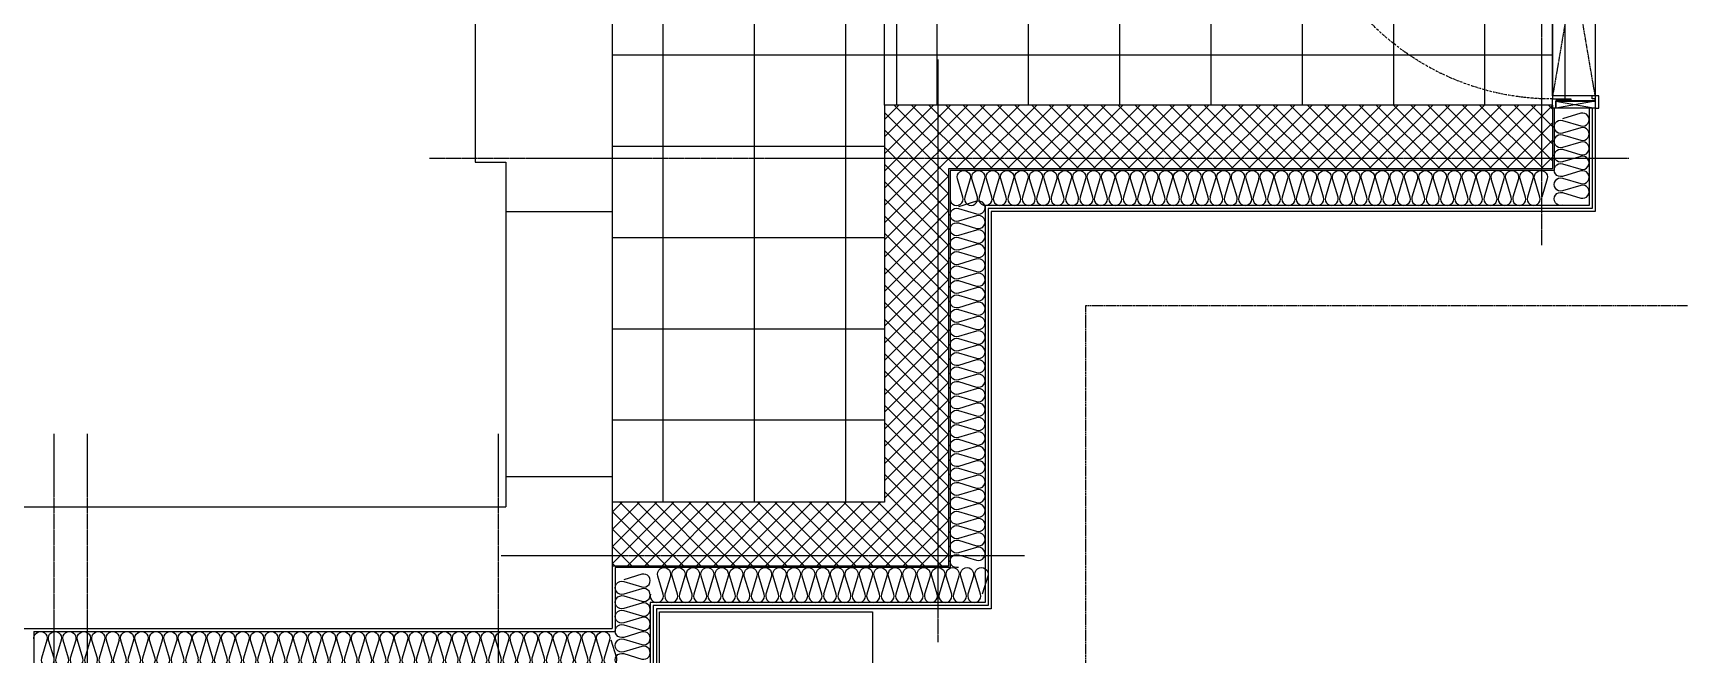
# Model space of a CAD drawing. Header units: millimetres. Extents: x 18456 to 179493, y -203649 to 469211.
# Drawn here: x 108616 to 114025, y -34125 to -32083 of the extents above; entities that cross this region are included whole.
import ezdxf

# ---------------------------------------------------------------- set-up
doc = ezdxf.new("R2010")
doc.units = ezdxf.units.MM
for name, pattern in [('X-평면도(기본형)$0$CEN', [52.5, 50, -1, 0.5, -1]), ('X-평면도(기본형)$0$CENN', [6.3, 4, -1, 0.3, -1]), ('X-평면도(기본형)$0$HID', [2.8, 1.8, -1]), ('X-평면도(기본형)$0$HID2', [7.5, 6, -1.5])]:
    doc.linetypes.add(name, pattern=pattern)
for name, color, linetype, true_color in [('X-평면도(기본형)$0$40HAT', 9, 'Continuous', 0x808080), ('X-평면도(기본형)$0$4ELE', 4, 'Continuous', 0x00ffff), ('X-평면도(기본형)$0$4GYP', 4, 'Continuous', 0x00ffff), ('X-평면도(기본형)$0$CEN', 1, 'X-평면도(기본형)$0$CEN', 0xff0000), ('X-평면도(기본형)$0$DOOR', 4, 'Continuous', 0x00ffff), ('X-평면도(기본형)$0$INS', 9, 'Continuous', 0x808080), ('X-평면도(기본형)$0$INSUL', 9, 'Continuous', 0x808080), ('X-평면도(기본형)$0$KITC', 6, 'Continuous', 0xff00ff), ('X-평면도(기본형)$0$LV', 4, 'Continuous', 0x00ffff), ('X-평면도(기본형)$0$TIL', 5, 'Continuous', 0x0000ff), ('X-평면도(기본형)$0$UIS', 7, 'X-평면도(기본형)$0$HID2', 0x000000), ('X-평면도(기본형)$0$W1', 2, 'Continuous', 0xffff00), ('X-평면도(기본형)$0$W2', 3, 'Continuous', 0x00ff00)]:
    doc.layers.add(name, color=color, linetype=linetype, true_color=true_color)

# ---------------------------------------------------------------- blocks, each defined once
blk = doc.blocks.new('X-평면도(기본형)$0$pd900')
at = {"layer": 'X-평면도(기본형)$0$DOOR', "color": 1, "true_color": 0xff0000}
for p, q in [((23, 0), (0, 130)), ((23, 130), (0, 0)), ((877, 0), (900, 130)), ((877, 130), (900, 0))]:
    blk.add_line(p, q, dxfattribs=at)
at = {"layer": 'X-평면도(기본형)$0$DOOR'}
for p, q in [((30, 140), (870, 140)), ((30, 100), (870, 100))]:
    blk.add_line(p, q, dxfattribs=at)
at = {"layer": 'X-평면도(기본형)$0$DOOR', "color": 1, "linetype": 'X-평면도(기본형)$0$HID', "true_color": 0xff0000}
for p, q in [((40, 0), (860, 140)), ((860, 0), (40, 140))]:
    blk.add_line(p, q, dxfattribs=at)
at = {"layer": 'X-평면도(기본형)$0$DOOR', "color": 6, "true_color": 0xff00ff}
blk.add_lwpolyline([(30, 140), (70, 140), (70, 980), (30, 980)], close=True, dxfattribs=at)
at = {"layer": 'X-평면도(기본형)$0$DOOR'}
for points in [[(0, 130), (0, 140), (30, 140), (30, 85), (25, 85), (25, 130)], [(0, 0), (0, 130), (23, 130), (23, 0)], [(900, 130), (900, 140), (870, 140), (870, 85), (875, 85), (875, 130)], [(900, 0), (900, 130), (877, 130), (877, 0)], [(40, 100), (30, 100), (30, 80), (25, 80), (25, 0), (30, 0), (30, 10), (40, 10)], [(860, 100), (870, 100), (870, 80), (875, 80), (875, 0), (870, 0), (870, 10), (860, 10)], [(0, 0), (40, 0), (40, -12), (0, -12)], [(860, 0), (900, 0), (900, -12), (860, -12)]]:
    blk.add_lwpolyline(points, close=True, dxfattribs=at)
at = {"layer": 'X-평면도(기본형)$0$DOOR', "color": 1, "linetype": 'X-평면도(기본형)$0$HID', "true_color": 0xff0000}
blk.add_lwpolyline([(40, 0), (860, 0), (860, 140), (40, 140)], close=True, dxfattribs=at)
at = {"layer": 'X-평면도(기본형)$0$DOOR', "color": 1, "linetype": 'X-평면도(기본형)$0$CENN', "ltscale": 2, "true_color": 0xff0000}
blk.add_arc((30, 140), 840, 0, 87.2706, dxfattribs=at)
blk = doc.blocks.new('U124 (X-평면도(기본형)$0$ins-l)')
at = {"layer": 'X-평면도(기본형)$0$INSUL', "color": 8, "true_color": 0x808080}
for p, q in [((36.9, 24.2), (21.4, 75.8)), ((57.5, 75.8), (42, 24.2)), ((78.1, 24.2), (62.6, 75.8)), ((98.7, 75.8), (83.2, 24.2)), ((119.3, 24.2), (103.8, 75.8)), ((139.9, 75.8), (124.5, 24.2)), ((160.5, 24.2), (145.1, 75.8)), ((181.1, 75.8), (165.7, 24.2)), ((201.7, 24.2), (186.3, 75.8)), ((222.3, 75.8), (206.9, 24.2)), ((243, 24.2), (227.5, 75.8)), ((263.6, 75.8), (248.1, 24.2))]:
    blk.add_line(p, q, dxfattribs=at)
at = {"layer": 'X-평면도(기본형)$0$INSUL', "color": 8, "true_color": 0x808080, "extrusion": (0, 0, -1)}
for centre in [(-39.4, 81.2), (-80.7, 81.2), (-121.9, 81.2), (-163.1, 81.2), (-204.3, 81.2), (-245.5, 81.2)]:
    blk.add_arc(centre, 18.8, 343.3008, 196.6992, dxfattribs=at)
at = {"layer": 'X-평면도(기본형)$0$INSUL', "color": 8, "true_color": 0x808080}
for centre in [(18.8, 18.8), (60, 18.8), (101.3, 18.8), (142.5, 18.8), (183.7, 18.8), (224.9, 18.8)]:
    blk.add_arc(centre, 18.8, 163.3008, 16.6992, dxfattribs=at)
blk = doc.blocks.new('U64 (X-평면도(기본형)$0$ins-l)')
at = {"layer": 'X-평면도(기본형)$0$INSUL', "color": 8, "true_color": 0x808080}
for p, q in [((36.9, 24.2), (21.4, 75.8)), ((57.5, 75.8), (42, 24.2)), ((78.1, 24.2), (62.6, 75.8)), ((98.7, 75.8), (83.2, 24.2)), ((119.3, 24.2), (103.8, 75.8)), ((139.9, 75.8), (124.5, 24.2)), ((160.5, 24.2), (145.1, 75.8)), ((181.1, 75.8), (165.7, 24.2)), ((201.7, 24.2), (186.3, 75.8)), ((222.3, 75.8), (206.9, 24.2)), ((243, 24.2), (227.5, 75.8)), ((263.6, 75.8), (248.1, 24.2)), ((284.2, 24.2), (268.7, 75.8)), ((304.8, 75.8), (289.3, 24.2)), ((325.4, 24.2), (309.9, 75.8)), ((346, 75.8), (330.6, 24.2)), ((366.6, 24.2), (351.2, 75.8)), ((387.2, 75.8), (371.8, 24.2)), ((407.8, 24.2), (392.4, 75.8)), ((428.4, 75.8), (413, 24.2)), ((449.1, 24.2), (433.6, 75.8)), ((469.7, 75.8), (454.2, 24.2)), ((490.3, 24.2), (474.8, 75.8)), ((510.9, 75.8), (495.4, 24.2)), ((531.5, 24.2), (516, 75.8)), ((552.1, 75.8), (536.6, 24.2)), ((572.7, 24.2), (557.3, 75.8)), ((593.3, 75.8), (577.9, 24.2)), ((613.9, 24.2), (598.5, 75.8)), ((634.5, 75.8), (619.1, 24.2)), ((655.2, 24.2), (639.7, 75.8)), ((675.8, 75.8), (660.3, 24.2)), ((696.4, 24.2), (680.9, 75.8)), ((717, 75.8), (701.5, 24.2)), ((737.6, 24.2), (722.1, 75.8)), ((758.2, 75.8), (742.7, 24.2)), ((778.8, 24.2), (763.4, 75.8)), ((799.4, 75.8), (784, 24.2)), ((820, 24.2), (804.6, 75.8)), ((840.6, 75.8), (825.2, 24.2)), ((861.3, 24.2), (845.8, 75.8)), ((881.9, 75.8), (866.4, 24.2)), ((902.5, 24.2), (887, 75.8)), ((923.1, 75.8), (907.6, 24.2)), ((943.7, 24.2), (928.2, 75.8)), ((964.3, 75.8), (948.8, 24.2)), ((984.9, 24.2), (969.5, 75.8)), ((1005.5, 75.8), (990.1, 24.2)), ((1026.1, 24.2), (1010.7, 75.8)), ((1046.7, 75.8), (1031.3, 24.2)), ((1067.4, 24.2), (1051.9, 75.8)), ((1088, 75.8), (1072.5, 24.2)), ((1108.6, 24.2), (1093.1, 75.8)), ((1129.2, 75.8), (1113.7, 24.2)), ((1149.8, 24.2), (1134.3, 75.8)), ((1170.4, 75.8), (1154.9, 24.2)), ((1191, 24.2), (1175.6, 75.8)), ((1211.6, 75.8), (1196.2, 24.2)), ((1232.2, 24.2), (1216.8, 75.8)), ((1252.8, 75.8), (1237.4, 24.2)), ((1273.5, 24.2), (1258, 75.8)), ((1294.1, 75.8), (1278.6, 24.2)), ((1314.7, 24.2), (1299.2, 75.8)), ((1335.3, 75.8), (1319.8, 24.2)), ((1355.9, 24.2), (1340.4, 75.8)), ((1376.5, 75.8), (1361, 24.2)), ((1397.1, 24.2), (1381.7, 75.8)), ((1417.7, 75.8), (1402.3, 24.2)), ((1438.3, 24.2), (1422.9, 75.8)), ((1458.9, 75.8), (1443.5, 24.2)), ((1479.5, 24.2), (1464.1, 75.8)), ((1500.2, 75.8), (1484.7, 24.2)), ((1520.8, 24.2), (1505.3, 75.8)), ((1541.4, 75.8), (1525.9, 24.2)), ((1562, 24.2), (1546.5, 75.8)), ((1582.6, 75.8), (1567.1, 24.2)), ((1603.2, 24.2), (1587.8, 75.8)), ((1623.8, 75.8), (1608.4, 24.2)), ((1644.4, 24.2), (1629, 75.8)), ((1665, 75.8), (1649.6, 24.2)), ((1685.6, 24.2), (1670.2, 75.8)), ((1706.3, 75.8), (1690.8, 24.2))]:
    blk.add_line(p, q, dxfattribs=at)
at = {"layer": 'X-평면도(기본형)$0$INSUL', "color": 8, "true_color": 0x808080, "extrusion": (0, 0, -1)}
for centre in [(-39.4, 81.2), (-80.7, 81.2), (-121.9, 81.2), (-163.1, 81.2), (-204.3, 81.2), (-245.5, 81.2), (-286.8, 81.2), (-328, 81.2), (-369.2, 81.2), (-410.4, 81.2), (-451.6, 81.2), (-492.9, 81.2), (-534.1, 81.2), (-575.3, 81.2), (-616.5, 81.2), (-657.7, 81.2), (-699, 81.2), (-740.2, 81.2), (-781.4, 81.2), (-822.6, 81.2), (-863.8, 81.2), (-905.1, 81.2), (-946.3, 81.2), (-987.5, 81.2), (-1028.7, 81.2), (-1069.9, 81.2), (-1111.1, 81.2), (-1152.4, 81.2), (-1193.6, 81.2), (-1234.8, 81.2), (-1276, 81.2), (-1317.2, 81.2), (-1358.5, 81.2), (-1399.7, 81.2), (-1440.9, 81.2), (-1482.1, 81.2), (-1523.3, 81.2), (-1564.6, 81.2), (-1605.8, 81.2), (-1647, 81.2), (-1688.2, 81.2)]:
    blk.add_arc(centre, 18.8, 343.3008, 196.6992, dxfattribs=at)
at = {"layer": 'X-평면도(기본형)$0$INSUL', "color": 8, "true_color": 0x808080}
for centre in [(18.8, 18.8), (60, 18.8), (101.3, 18.8), (142.5, 18.8), (183.7, 18.8), (224.9, 18.8), (266.1, 18.8), (307.4, 18.8), (348.6, 18.8), (389.8, 18.8), (431, 18.8), (472.2, 18.8), (513.5, 18.8), (554.7, 18.8), (595.9, 18.8), (637.1, 18.8), (678.3, 18.8), (719.6, 18.8), (760.8, 18.8), (802, 18.8), (843.2, 18.8), (884.4, 18.8), (925.7, 18.8), (966.9, 18.8), (1008.1, 18.8), (1049.3, 18.8), (1090.5, 18.8), (1131.8, 18.8), (1173, 18.8), (1214.2, 18.8), (1255.4, 18.8), (1296.6, 18.8), (1337.9, 18.8), (1379.1, 18.8), (1420.3, 18.8), (1461.5, 18.8), (1502.7, 18.8), (1544, 18.8), (1585.2, 18.8), (1626.4, 18.8), (1667.6, 18.8)]:
    blk.add_arc(centre, 18.8, 163.3008, 16.6992, dxfattribs=at)
blk = doc.blocks.new('U97 (X-평면도(기본형)$0$ins-l)')
at = {"layer": 'X-평면도(기본형)$0$INSUL', "color": 8, "true_color": 0x808080}
for p, q in [((36.9, 24.2), (21.4, 75.8)), ((57.5, 75.8), (42, 24.2)), ((78.1, 24.2), (62.6, 75.8)), ((98.7, 75.8), (83.2, 24.2)), ((119.3, 24.2), (103.8, 75.8)), ((139.9, 75.8), (124.5, 24.2)), ((160.5, 24.2), (145.1, 75.8)), ((181.1, 75.8), (165.7, 24.2)), ((201.7, 24.2), (186.3, 75.8)), ((222.3, 75.8), (206.9, 24.2)), ((243, 24.2), (227.5, 75.8)), ((263.6, 75.8), (248.1, 24.2)), ((284.2, 24.2), (268.7, 75.8)), ((304.8, 75.8), (289.3, 24.2)), ((325.4, 24.2), (309.9, 75.8)), ((346, 75.8), (330.6, 24.2)), ((366.6, 24.2), (351.2, 75.8)), ((387.2, 75.8), (371.8, 24.2)), ((407.8, 24.2), (392.4, 75.8)), ((428.4, 75.8), (413, 24.2)), ((449.1, 24.2), (433.6, 75.8)), ((469.7, 75.8), (454.2, 24.2)), ((490.3, 24.2), (474.8, 75.8)), ((510.9, 75.8), (495.4, 24.2)), ((531.5, 24.2), (516, 75.8)), ((552.1, 75.8), (536.6, 24.2)), ((572.7, 24.2), (557.3, 75.8)), ((593.3, 75.8), (577.9, 24.2)), ((613.9, 24.2), (598.5, 75.8)), ((634.5, 75.8), (619.1, 24.2)), ((655.2, 24.2), (639.7, 75.8)), ((675.8, 75.8), (660.3, 24.2)), ((696.4, 24.2), (680.9, 75.8)), ((717, 75.8), (701.5, 24.2)), ((737.6, 24.2), (722.1, 75.8)), ((758.2, 75.8), (742.7, 24.2)), ((778.8, 24.2), (763.4, 75.8)), ((799.4, 75.8), (784, 24.2)), ((820, 24.2), (804.6, 75.8)), ((840.6, 75.8), (825.2, 24.2)), ((861.3, 24.2), (845.8, 75.8)), ((881.9, 75.8), (866.4, 24.2)), ((902.5, 24.2), (887, 75.8)), ((923.1, 75.8), (907.6, 24.2)), ((943.7, 24.2), (928.2, 75.8)), ((964.3, 75.8), (948.8, 24.2)), ((984.9, 24.2), (969.5, 75.8)), ((1005.5, 75.8), (990.1, 24.2)), ((1026.1, 24.2), (1010.7, 75.8)), ((1046.7, 75.8), (1031.3, 24.2))]:
    blk.add_line(p, q, dxfattribs=at)
at = {"layer": 'X-평면도(기본형)$0$INSUL', "color": 8, "true_color": 0x808080, "extrusion": (0, 0, -1)}
for centre in [(-39.4, 81.2), (-80.7, 81.2), (-121.9, 81.2), (-163.1, 81.2), (-204.3, 81.2), (-245.5, 81.2), (-286.8, 81.2), (-328, 81.2), (-369.2, 81.2), (-410.4, 81.2), (-451.6, 81.2), (-492.9, 81.2), (-534.1, 81.2), (-575.3, 81.2), (-616.5, 81.2), (-657.7, 81.2), (-699, 81.2), (-740.2, 81.2), (-781.4, 81.2), (-822.6, 81.2), (-863.8, 81.2), (-905.1, 81.2), (-946.3, 81.2), (-987.5, 81.2), (-1028.7, 81.2)]:
    blk.add_arc(centre, 18.8, 343.3008, 196.6992, dxfattribs=at)
at = {"layer": 'X-평면도(기본형)$0$INSUL', "color": 8, "true_color": 0x808080}
for centre in [(18.8, 18.8), (60, 18.8), (101.3, 18.8), (142.5, 18.8), (183.7, 18.8), (224.9, 18.8), (266.1, 18.8), (307.4, 18.8), (348.6, 18.8), (389.8, 18.8), (431, 18.8), (472.2, 18.8), (513.5, 18.8), (554.7, 18.8), (595.9, 18.8), (637.1, 18.8), (678.3, 18.8), (719.6, 18.8), (760.8, 18.8), (802, 18.8), (843.2, 18.8), (884.4, 18.8), (925.7, 18.8), (966.9, 18.8), (1008.1, 18.8)]:
    blk.add_arc(centre, 18.8, 163.3008, 16.6992, dxfattribs=at)
blk = doc.blocks.new('U55 (X-평면도(기본형)$0$ins-l)')
at = {"layer": 'X-평면도(기본형)$0$INSUL', "color": 8, "true_color": 0x808080}
for p, q in [((36.9, 24.2), (21.4, 75.8)), ((57.5, 75.8), (42, 24.2)), ((78.1, 24.2), (62.6, 75.8)), ((98.7, 75.8), (83.2, 24.2)), ((119.3, 24.2), (103.8, 75.8)), ((139.9, 75.8), (124.5, 24.2)), ((160.5, 24.2), (145.1, 75.8)), ((181.1, 75.8), (165.7, 24.2)), ((201.7, 24.2), (186.3, 75.8)), ((222.3, 75.8), (206.9, 24.2)), ((243, 24.2), (227.5, 75.8)), ((263.6, 75.8), (248.1, 24.2)), ((284.2, 24.2), (268.7, 75.8)), ((304.8, 75.8), (289.3, 24.2)), ((325.4, 24.2), (309.9, 75.8)), ((346, 75.8), (330.6, 24.2)), ((366.6, 24.2), (351.2, 75.8)), ((387.2, 75.8), (371.8, 24.2)), ((407.8, 24.2), (392.4, 75.8)), ((428.4, 75.8), (413, 24.2)), ((449.1, 24.2), (433.6, 75.8)), ((469.7, 75.8), (454.2, 24.2)), ((490.3, 24.2), (474.8, 75.8)), ((510.9, 75.8), (495.4, 24.2)), ((531.5, 24.2), (516, 75.8)), ((552.1, 75.8), (536.6, 24.2)), ((572.7, 24.2), (557.3, 75.8)), ((593.3, 75.8), (577.9, 24.2)), ((613.9, 24.2), (598.5, 75.8)), ((634.5, 75.8), (619.1, 24.2)), ((655.2, 24.2), (639.7, 75.8)), ((675.8, 75.8), (660.3, 24.2)), ((696.4, 24.2), (680.9, 75.8)), ((717, 75.8), (701.5, 24.2)), ((737.6, 24.2), (722.1, 75.8)), ((758.2, 75.8), (742.7, 24.2)), ((778.8, 24.2), (763.4, 75.8)), ((799.4, 75.8), (784, 24.2)), ((820, 24.2), (804.6, 75.8)), ((840.6, 75.8), (825.2, 24.2)), ((861.3, 24.2), (845.8, 75.8)), ((881.9, 75.8), (866.4, 24.2)), ((902.5, 24.2), (887, 75.8)), ((923.1, 75.8), (907.6, 24.2)), ((943.7, 24.2), (928.2, 75.8)), ((964.3, 75.8), (948.8, 24.2))]:
    blk.add_line(p, q, dxfattribs=at)
at = {"layer": 'X-평면도(기본형)$0$INSUL', "color": 8, "true_color": 0x808080, "extrusion": (0, 0, -1)}
for centre in [(-39.4, 81.2), (-80.7, 81.2), (-121.9, 81.2), (-163.1, 81.2), (-204.3, 81.2), (-245.5, 81.2), (-286.8, 81.2), (-328, 81.2), (-369.2, 81.2), (-410.4, 81.2), (-451.6, 81.2), (-492.9, 81.2), (-534.1, 81.2), (-575.3, 81.2), (-616.5, 81.2), (-657.7, 81.2), (-699, 81.2), (-740.2, 81.2), (-781.4, 81.2), (-822.6, 81.2), (-863.8, 81.2), (-905.1, 81.2), (-946.3, 81.2)]:
    blk.add_arc(centre, 18.8, 343.3008, 196.6992, dxfattribs=at)
at = {"layer": 'X-평면도(기본형)$0$INSUL', "color": 8, "true_color": 0x808080}
for centre in [(18.8, 18.8), (60, 18.8), (101.3, 18.8), (142.5, 18.8), (183.7, 18.8), (224.9, 18.8), (266.1, 18.8), (307.4, 18.8), (348.6, 18.8), (389.8, 18.8), (431, 18.8), (472.2, 18.8), (513.5, 18.8), (554.7, 18.8), (595.9, 18.8), (637.1, 18.8), (678.3, 18.8), (719.6, 18.8), (760.8, 18.8), (802, 18.8), (843.2, 18.8), (884.4, 18.8), (925.7, 18.8)]:
    blk.add_arc(centre, 18.8, 163.3008, 16.6992, dxfattribs=at)
blk = doc.blocks.new('U123 (X-평면도(기본형)$0$ins-l)')
at = {"layer": 'X-평면도(기본형)$0$INSUL', "color": 8, "true_color": 0x808080}
for p, q in [((36.9, 24.2), (21.4, 75.8)), ((57.5, 75.8), (42, 24.2)), ((78.1, 24.2), (62.6, 75.8)), ((98.7, 75.8), (83.2, 24.2)), ((119.3, 24.2), (103.8, 75.8)), ((139.9, 75.8), (124.5, 24.2)), ((160.5, 24.2), (145.1, 75.8)), ((181.1, 75.8), (165.7, 24.2)), ((201.7, 24.2), (186.3, 75.8)), ((222.3, 75.8), (206.9, 24.2)), ((243, 24.2), (227.5, 75.8)), ((263.6, 75.8), (248.1, 24.2))]:
    blk.add_line(p, q, dxfattribs=at)
at = {"layer": 'X-평면도(기본형)$0$INSUL', "color": 8, "true_color": 0x808080, "extrusion": (0, 0, -1)}
for centre in [(-39.4, 81.2), (-80.7, 81.2), (-121.9, 81.2), (-163.1, 81.2), (-204.3, 81.2), (-245.5, 81.2)]:
    blk.add_arc(centre, 18.8, 343.3008, 196.6992, dxfattribs=at)
at = {"layer": 'X-평면도(기본형)$0$INSUL', "color": 8, "true_color": 0x808080}
for centre in [(18.8, 18.8), (60, 18.8), (101.3, 18.8), (142.5, 18.8), (183.7, 18.8), (224.9, 18.8)]:
    blk.add_arc(centre, 18.8, 163.3008, 16.6992, dxfattribs=at)
blk = doc.blocks.new('U112 (X-평면도(기본형)$0$ins-l)')
at = {"layer": 'X-평면도(기본형)$0$INSUL', "color": 8, "true_color": 0x808080}
for p, q in [((36.9, 24.2), (21.4, 75.8)), ((57.5, 75.8), (42, 24.2)), ((78.1, 24.2), (62.6, 75.8)), ((98.7, 75.8), (83.2, 24.2)), ((119.3, 24.2), (103.8, 75.8)), ((139.9, 75.8), (124.5, 24.2)), ((160.5, 24.2), (145.1, 75.8)), ((181.1, 75.8), (165.7, 24.2)), ((201.7, 24.2), (186.3, 75.8)), ((222.3, 75.8), (206.9, 24.2)), ((243, 24.2), (227.5, 75.8)), ((263.6, 75.8), (248.1, 24.2)), ((284.2, 24.2), (268.7, 75.8)), ((304.8, 75.8), (289.3, 24.2)), ((325.4, 24.2), (309.9, 75.8)), ((346, 75.8), (330.6, 24.2)), ((366.6, 24.2), (351.2, 75.8)), ((387.2, 75.8), (371.8, 24.2)), ((407.8, 24.2), (392.4, 75.8)), ((428.4, 75.8), (413, 24.2)), ((449.1, 24.2), (433.6, 75.8)), ((469.7, 75.8), (454.2, 24.2)), ((490.3, 24.2), (474.8, 75.8)), ((510.9, 75.8), (495.4, 24.2)), ((531.5, 24.2), (516, 75.8)), ((552.1, 75.8), (536.6, 24.2)), ((572.7, 24.2), (557.3, 75.8)), ((593.3, 75.8), (577.9, 24.2)), ((613.9, 24.2), (598.5, 75.8)), ((634.5, 75.8), (619.1, 24.2)), ((655.2, 24.2), (639.7, 75.8)), ((675.8, 75.8), (660.3, 24.2)), ((696.4, 24.2), (680.9, 75.8)), ((717, 75.8), (701.5, 24.2)), ((737.6, 24.2), (722.1, 75.8)), ((758.2, 75.8), (742.7, 24.2)), ((778.8, 24.2), (763.4, 75.8)), ((799.4, 75.8), (784, 24.2)), ((820, 24.2), (804.6, 75.8)), ((840.6, 75.8), (825.2, 24.2)), ((861.3, 24.2), (845.8, 75.8)), ((881.9, 75.8), (866.4, 24.2)), ((902.5, 24.2), (887, 75.8)), ((923.1, 75.8), (907.6, 24.2)), ((943.7, 24.2), (928.2, 75.8)), ((964.3, 75.8), (948.8, 24.2)), ((984.9, 24.2), (969.5, 75.8)), ((1005.5, 75.8), (990.1, 24.2)), ((1026.1, 24.2), (1010.7, 75.8)), ((1046.7, 75.8), (1031.3, 24.2)), ((1067.4, 24.2), (1051.9, 75.8)), ((1088, 75.8), (1072.5, 24.2)), ((1108.6, 24.2), (1093.1, 75.8)), ((1129.2, 75.8), (1113.7, 24.2)), ((1149.8, 24.2), (1134.3, 75.8)), ((1170.4, 75.8), (1154.9, 24.2)), ((1191, 24.2), (1175.6, 75.8)), ((1211.6, 75.8), (1196.2, 24.2)), ((1232.2, 24.2), (1216.8, 75.8)), ((1252.8, 75.8), (1237.4, 24.2)), ((1273.5, 24.2), (1258, 75.8)), ((1294.1, 75.8), (1278.6, 24.2)), ((1314.7, 24.2), (1299.2, 75.8)), ((1335.3, 75.8), (1319.8, 24.2)), ((1355.9, 24.2), (1340.4, 75.8)), ((1376.5, 75.8), (1361, 24.2)), ((1397.1, 24.2), (1381.7, 75.8)), ((1417.7, 75.8), (1402.3, 24.2)), ((1438.3, 24.2), (1422.9, 75.8)), ((1458.9, 75.8), (1443.5, 24.2)), ((1479.5, 24.2), (1464.1, 75.8)), ((1500.2, 75.8), (1484.7, 24.2)), ((1520.8, 24.2), (1505.3, 75.8)), ((1541.4, 75.8), (1525.9, 24.2)), ((1562, 24.2), (1546.5, 75.8)), ((1582.6, 75.8), (1567.1, 24.2)), ((1603.2, 24.2), (1587.8, 75.8)), ((1623.8, 75.8), (1608.4, 24.2)), ((1644.4, 24.2), (1629, 75.8)), ((1665, 75.8), (1649.6, 24.2))]:
    blk.add_line(p, q, dxfattribs=at)
at = {"layer": 'X-평면도(기본형)$0$INSUL', "color": 8, "true_color": 0x808080, "extrusion": (0, 0, -1)}
for centre in [(-39.4, 81.2), (-80.7, 81.2), (-121.9, 81.2), (-163.1, 81.2), (-204.3, 81.2), (-245.5, 81.2), (-286.8, 81.2), (-328, 81.2), (-369.2, 81.2), (-410.4, 81.2), (-451.6, 81.2), (-492.9, 81.2), (-534.1, 81.2), (-575.3, 81.2), (-616.5, 81.2), (-657.7, 81.2), (-699, 81.2), (-740.2, 81.2), (-781.4, 81.2), (-822.6, 81.2), (-863.8, 81.2), (-905.1, 81.2), (-946.3, 81.2), (-987.5, 81.2), (-1028.7, 81.2), (-1069.9, 81.2), (-1111.1, 81.2), (-1152.4, 81.2), (-1193.6, 81.2), (-1234.8, 81.2), (-1276, 81.2), (-1317.2, 81.2), (-1358.5, 81.2), (-1399.7, 81.2), (-1440.9, 81.2), (-1482.1, 81.2), (-1523.3, 81.2), (-1564.6, 81.2), (-1605.8, 81.2), (-1647, 81.2)]:
    blk.add_arc(centre, 18.8, 343.3008, 196.6992, dxfattribs=at)
at = {"layer": 'X-평면도(기본형)$0$INSUL', "color": 8, "true_color": 0x808080}
for centre in [(18.8, 18.8), (60, 18.8), (101.3, 18.8), (142.5, 18.8), (183.7, 18.8), (224.9, 18.8), (266.1, 18.8), (307.4, 18.8), (348.6, 18.8), (389.8, 18.8), (431, 18.8), (472.2, 18.8), (513.5, 18.8), (554.7, 18.8), (595.9, 18.8), (637.1, 18.8), (678.3, 18.8), (719.6, 18.8), (760.8, 18.8), (802, 18.8), (843.2, 18.8), (884.4, 18.8), (925.7, 18.8), (966.9, 18.8), (1008.1, 18.8), (1049.3, 18.8), (1090.5, 18.8), (1131.8, 18.8), (1173, 18.8), (1214.2, 18.8), (1255.4, 18.8), (1296.6, 18.8), (1337.9, 18.8), (1379.1, 18.8), (1420.3, 18.8), (1461.5, 18.8), (1502.7, 18.8), (1544, 18.8), (1585.2, 18.8), (1626.4, 18.8)]:
    blk.add_arc(centre, 18.8, 163.3008, 16.6992, dxfattribs=at)

msp = doc.modelspace()

# ---------------------------------------------------------------- hatches: boundary and pattern name
at = {"layer": 'X-평면도(기본형)$0$40HAT'}
h = msp.add_hatch(dxfattribs=at)
h.set_pattern_fill('H3', color=256, scale=40, style=0, pattern_type=2)
h.set_pattern_definition([(315, (-431264.733, -191964.843), (28.2842712, 28.2842712), []), (45, (-431264.733, -191964.843), (-28.2842712, 28.2842712), [])])
h.paths.add_polyline_path([(110519.4, -33625.6), (110519.4, -33835.6), (111624.4, -33835.6), (111624.4, -32530.6), (113609.4, -32530.6), (113609.4, -32320.6), (111414.4, -32320.6), (111414.4, -33625.6)], flags=0)
at = {"layer": 'X-평면도(기본형)$0$TIL'}
h = msp.add_hatch(dxfattribs=at)
h.set_pattern_fill('H3', color=256, scale=300, angle=45, style=0, pattern_type=2)
h.set_pattern_definition([(360, (-412813.12, 2344.43), (2e-13, 300), []), (90, (-412813.12, 2344.43), (-300, 9e-14), [])])
h.paths.add_polyline_path([(111454.4, -31100.6), (111454.4, -31300.6), (111654.4, -31300.6), (111654.4, -31100.6), (111804.4, -31100.6), (111804.4, -30670.6), (113399.4, -30670.6), (113399.4, -31440.6), (113609.4, -31440.6), (113609.4, -32320.6), (111414.4, -32320.6), (111414.4, -33625.6), (110519.4, -33625.6), (110519.4, -31100.6)], flags=0)

# ---------------------------------------------------------------- linework, layer by layer
at = {"layer": 'X-평면도(기본형)$0$4ELE'}
for p, q in [((110169.4, -32670.6), (110169.4, -33540.6)), ((110519.4, -32670.6), (110519.4, -33540.6))]:
    msp.add_line(p, q, dxfattribs=at)
at = {"layer": 'X-평면도(기본형)$0$4GYP'}
for p, q in [((113739.4, -32330.6), (113739.4, -32660.6)), ((113749.4, -32330.6), (113749.4, -32670.6)), ((111754.4, -32660.6), (111754.4, -33965.6)), ((113739.4, -32660.6), (111754.4, -32660.6)), ((111764.4, -32670.6), (111764.4, -33975.6)), ((113749.4, -32670.6), (111764.4, -32670.6)), ((110654.4, -33965.6), (110654.4, -34175.6)), ((111754.4, -33965.6), (110654.4, -33965.6)), ((110664.4, -33975.6), (110664.4, -34175.6)), ((111764.4, -33975.6), (110664.4, -33975.6))]:
    msp.add_line(p, q, dxfattribs=at)
at = {"layer": 'X-평면도(기본형)$0$CEN'}
for p, q in [((113574.4, -32780.6), (113574.4, -30470.6)), ((111589.4, -32170.6), (111589.4, -34085.6)), ((109919.4, -32495.6), (113859.4, -32495.6)), ((108684.4, -33400.6), (108684.4, -35455.6)), ((108794.4, -33400.6), (108794.4, -36865.6)), ((110144.4, -33400.6), (110144.4, -35135.6)), ((110154.4, -33800.6), (111874.4, -33800.6))]:
    msp.add_line(p, q, dxfattribs=at)
at = {"layer": 'X-평면도(기본형)$0$INS'}
for p, q in [((113614.4, -32330.6), (113614.4, -32535.6)), ((113729.4, -32330.6), (113729.4, -32650.6)), ((111629.4, -32535.6), (111629.4, -33840.6)), ((113614.4, -32535.6), (111629.4, -32535.6)), ((111744.4, -32650.6), (111744.4, -33955.6)), ((113729.4, -32650.6), (111744.4, -32650.6)), ((110529.4, -33840.6), (110529.4, -34050.6)), ((111629.4, -33840.6), (110529.4, -33840.6)), ((110644.4, -33955.6), (110644.4, -34165.6)), ((111744.4, -33955.6), (110644.4, -33955.6)), ((108619.4, -34050.6), (108619.4, -35495.6)), ((108619.4, -34050.6), (110529.4, -34050.6))]:
    msp.add_line(p, q, dxfattribs=at)
at = {"layer": 'X-평면도(기본형)$0$KITC', "linetype": 'Continuous'}
msp.add_lwpolyline([(111374.4, -36755.6), (110674.4, -36755.6), (110674.4, -33985.6), (111374.4, -33985.6)], close=True, dxfattribs=at)
at = {"layer": 'X-평면도(기본형)$0$LV'}
for p, q in [((111414.4, -32320.6), (111414.4, -31100.6)), ((111454.4, -32320.6), (111454.4, -31100.6))]:
    msp.add_line(p, q, dxfattribs=at)
at = {"layer": 'X-평면도(기본형)$0$UIS'}
msp.add_lwpolyline([(115484.4, -34460.6), (115144.4, -34460.6), (115144.4, -31120.6), (114059.4, -31120.6), (114059.4, -32980.6), (112074.4, -32980.6), (112074.4, -34285.6), (110969.4, -34285.6), (110969.4, -34490.6), (110114.4, -34490.6), (110114.4, -34265.6), (108834.4, -34265.6), (108834.4, -35940.6), (108004.4, -35940.6), (108004.4, -40070.6), (109964.4, -40070.6), (109964.4, -39020.6), (110414.4, -39020.6)], dxfattribs=at)
at = {"layer": 'X-평면도(기본형)$0$W1'}
for p, q in [((110069.4, -31960.6), (110069.4, -32508.1)), ((110519.4, -31960.6), (110519.4, -32670.6)), ((110069.4, -32508.1), (110169.4, -32508.1)), ((110169.4, -32508.1), (110169.4, -32670.6)), ((110169.4, -32670.6), (110519.4, -32670.6)), ((110169.4, -33540.6), (110169.4, -33640.6)), ((110169.4, -33540.6), (110519.4, -33540.6)), ((110519.4, -33540.6), (110519.4, -34040.6)), ((106249.4, -33640.6), (110169.4, -33640.6)), ((106649.4, -34040.6), (110519.4, -34040.6))]:
    msp.add_line(p, q, dxfattribs=at)
at = {"layer": 'X-평면도(기본형)$0$W2'}
for p, q in [((111414.4, -32320.6), (111414.4, -33625.6)), ((113609.4, -32320.6), (111414.4, -32320.6)), ((113609.4, -32320.6), (113609.4, -32530.6)), ((111624.4, -32530.6), (111624.4, -33835.6)), ((113609.4, -32530.6), (111624.4, -32530.6)), ((110519.4, -33625.6), (110519.4, -33835.6)), ((111414.4, -33625.6), (110519.4, -33625.6)), ((111624.4, -33835.6), (110519.4, -33835.6))]:
    msp.add_line(p, q, dxfattribs=at)

# ---------------------------------------------------------------- block references
at = {"layer": 'X-평면도(기본형)$0$DOOR', "xscale": -1, "rotation": 90}
msp.add_blockref('X-평면도(기본형)$0$pd900', (113749.4, -31430.6), dxfattribs=at)
at = {"layer": 'X-평면도(기본형)$0$INSUL', "xscale": -1.149999999999999, "yscale": 1.149999999999999, "zscale": 1.149999999999999}
for name, p, rotation in [('U124 (X-평면도(기본형)$0$ins-l)', (113614.4, -32650.6), 270), ('U97 (X-평면도(기본형)$0$ins-l)', (111629.4, -33840.6), 270), ('U123 (X-평면도(기본형)$0$ins-l)', (110529.4, -34165.6), 270), ('U112 (X-평면도(기본형)$0$ins-l)', (108619.4, -34050.6), 180)]:
    msp.add_blockref(name, p, dxfattribs=dict(at, rotation=rotation))
at = {"layer": 'X-평면도(기본형)$0$INSUL', "xscale": 1.149999999999999, "yscale": 1.149999999999999, "zscale": 1.149999999999999}
for name, p in [('U64 (X-평면도(기본형)$0$ins-l)', (111629.4, -32650.6)), ('U55 (X-평면도(기본형)$0$ins-l)', (110644.4, -33955.6))]:
    msp.add_blockref(name, p, dxfattribs=at)

doc.saveas('drawing.dxf')
